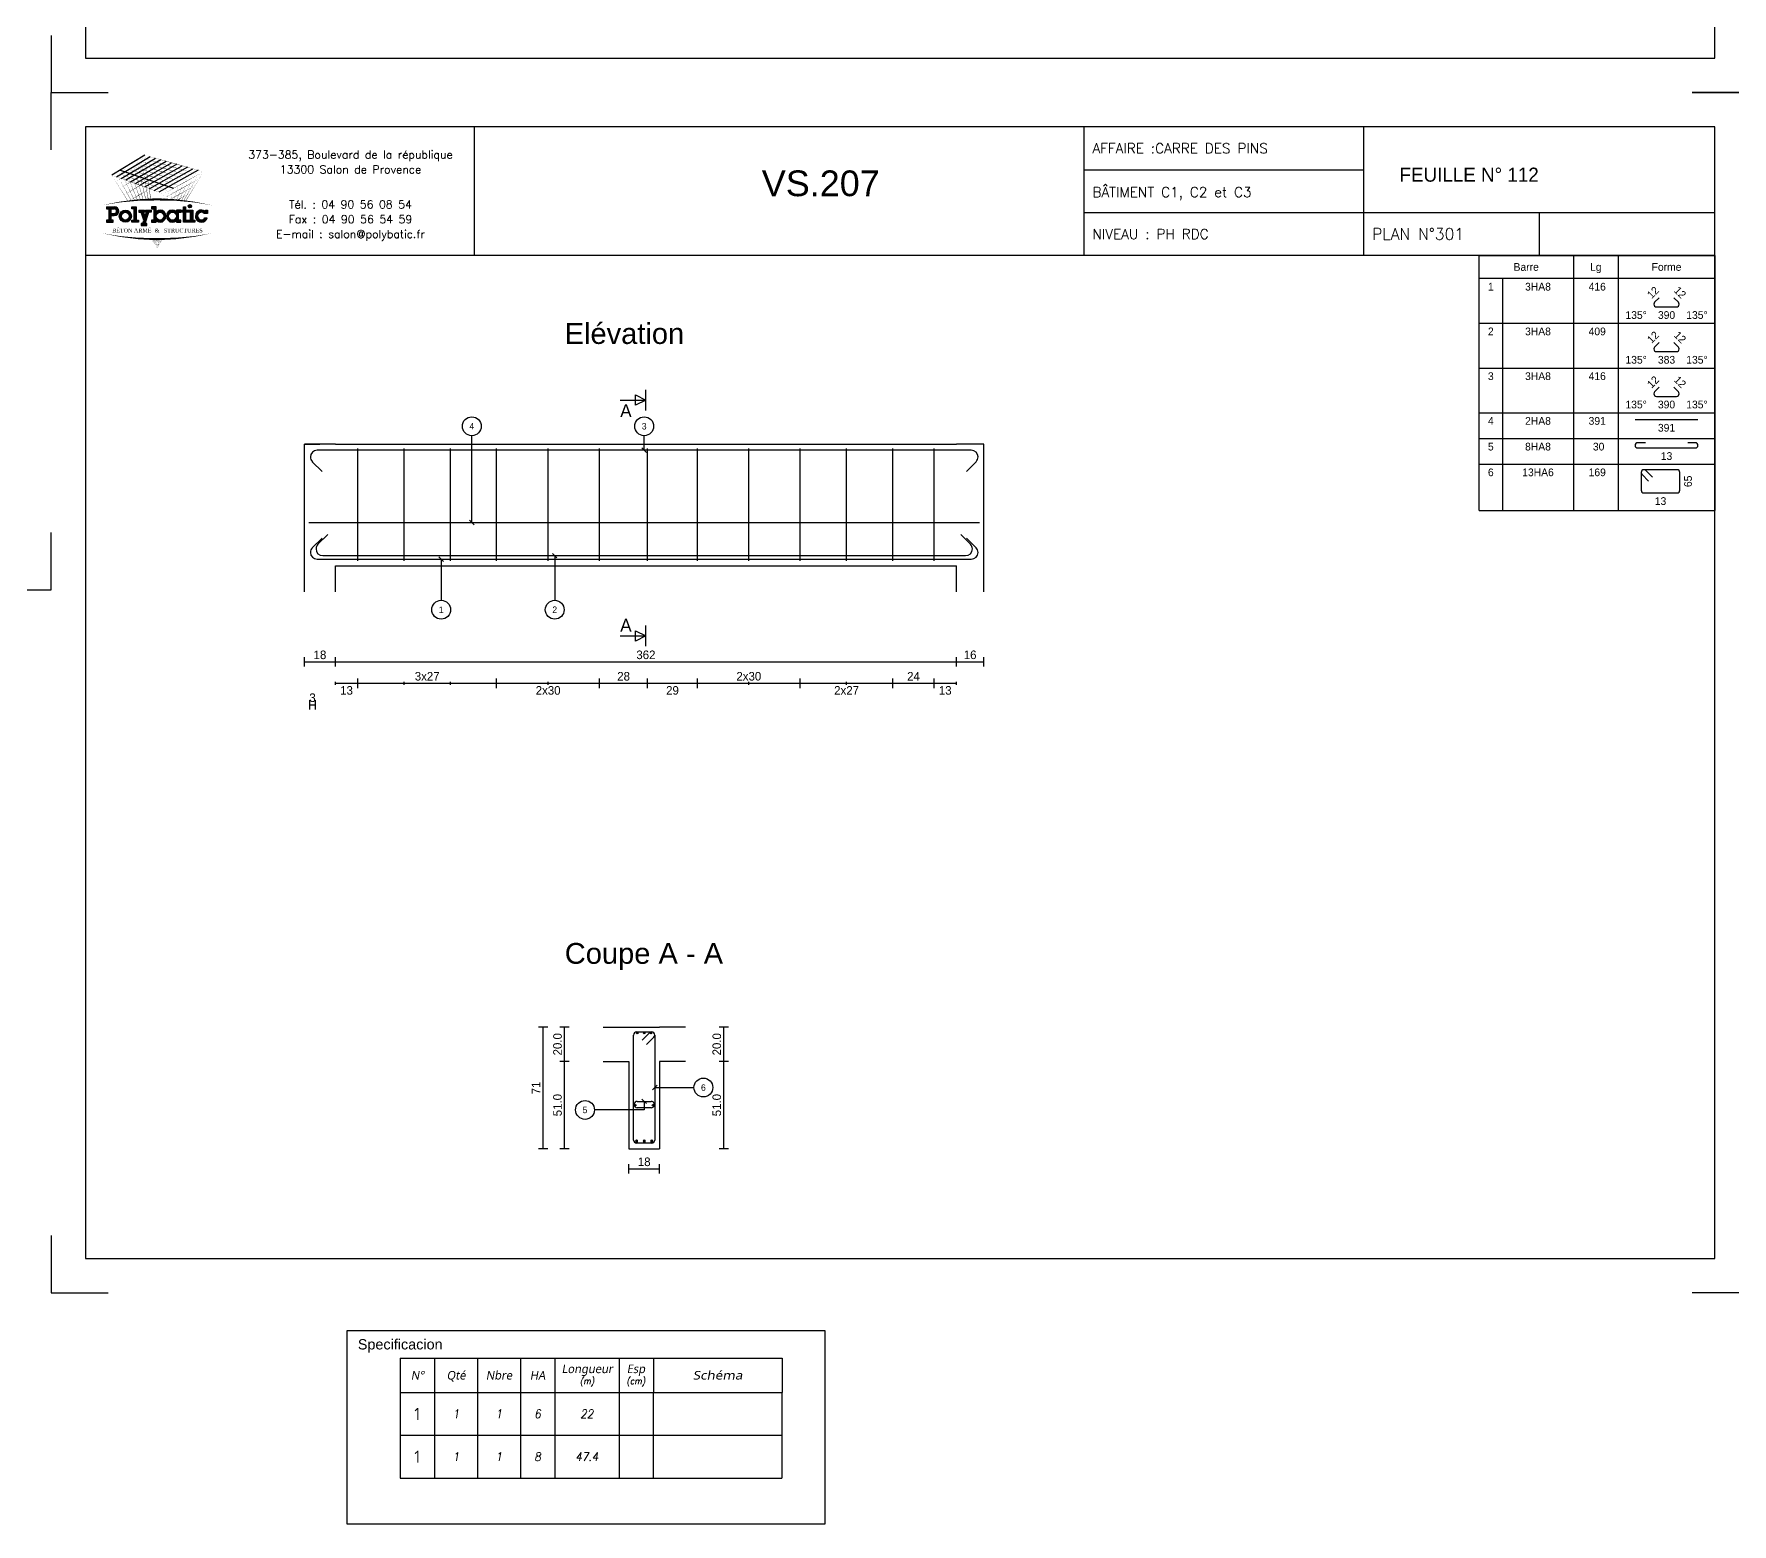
# Model space of a CAD drawing. Header units: metres. Extents: x -5618 to 118954, y -306 to 4637.
# Drawn here: x 113005 to 113995, y 59 to 928 of the extents above; entities that cross this region are included whole.
import ezdxf
from ezdxf.enums import TextEntityAlignment as Align

# ---------------------------------------------------------------- set-up
doc = ezdxf.new("R2010")
doc.units = ezdxf.units.M
for name, color, linetype in [('1', 7, 'Continuous'), ('104', 7, 'Continuous'), ('173', 7, 'Continuous'), ('5', 7, 'Continuous'), ('6', 7, 'Continuous'), ('7', 7, 'Continuous'), ('GO-FER-HA', 140, 'Continuous'), ('GO-TEXTE', 9, 'Continuous'), ('GO-TEXTE-FER', 3, 'Continuous')]:
    doc.layers.add(name, color=color, linetype=linetype)
doc.styles.add('ARIAL', font='ARIAL.TTF')
doc.styles.add('POLYBATIC', font='TIMES.TTF')
doc.styles.add('schéma', font='simplex.shx')
doc.styles.add('Tableau', font='romans.shx', dxfattribs={"width": 0.9, "oblique": 10})
doc.styles.add('Tableau2', font='trebuc.TTF', dxfattribs={"width": 0.9, "oblique": 10})

# ---------------------------------------------------------------- blocks, each defined once
blk = doc.blocks.new('A$C492E529B')
for color, points in [(140, [(1.413, 0.725, 1), (1.563, 0.725, 1)]), (256, [(-0.938, 0.7), (-1.138, 0.7), (-1.138, 0.6), (-1.038, 0.6), (-1.038, 0.1), (-1.138, 0.1), (-1.138, 0), (-0.838, 0), (-0.838, 0.1), (-0.938, 0.1)]), (256, [(-0.367, 0.45), (-0.268, 0.45), (-0.268, 0.55), (-0.523, 0.55), (-0.523, 0.45), (-0.473, 0.45), (-0.543, 0.253), (-0.612, 0.45), (-0.562, 0.45), (-0.562, 0.55), (-0.818, 0.55), (-0.818, 0.45), (-0.718, 0.45), (-0.595, 0.101), (-0.648, -0.05), (-0.718, -0.05), (-0.718, -0.15), (-0.468, -0.15), (-0.468, -0.05), (-0.543, -0.05)]), (256, [(1.393, 0.55), (1.292, 0.55), (1.292, 0.7), (1.193, 0.7), (1.193, 0.55), (1.093, 0.55), (1.093, 0.45), (1.193, 0.45), (1.193, 0), (1.393, 0), (1.393, 0.1), (1.292, 0.1), (1.292, 0.45), (1.393, 0.45)]), (256, [(1.613, 0.55), (1.413, 0.55), (1.413, 0.45), (1.513, 0.45), (1.513, 0.1), (1.413, 0.1), (1.413, 0), (1.712, 0), (1.712, 0.1), (1.613, 0.1)]), (256, [(2.13, 0.4), (2.283, 0.4), (2.283, 0.55), (2.183, 0.55), (2.183, 0.487, 3.359496), (2.272, 0.2), (2.166, 0.2, -3.125802)])]:
    blk.add_hatch(color=color).paths.add_polyline_path(points)
h = blk.add_hatch(color=256)
h.paths.add_polyline_path([(-1.983, 0.1), (-2.083, 0.1), (-2.083, 0.3), (-1.933, 0.3, 1), (-1.933, 0.7), (-2.283, 0.7), (-2.283, 0.6), (-2.183, 0.6), (-2.183, 0.1), (-2.283, 0.1), (-2.283, 0), (-1.983, 0)])
h.paths.add_polyline_path([(-2.083, 0.4), (-2.083, 0.6), (-1.933, 0.6, -1), (-1.933, 0.4)], flags=16)
h = blk.add_hatch(color=256)
h.paths.add_polyline_path([(-1.158, 0.275, 1), (-1.708, 0.275, 1)])
h.paths.add_polyline_path([(-1.608, 0.275, -1), (-1.258, 0.275, -1)], flags=16)
h = blk.add_hatch(color=256)
h.paths.add_polyline_path([(-0.047, 0.487), (-0.047, 0.7), (-0.248, 0.7), (-0.248, 0.6), (-0.147, 0.6), (-0.147, 0.1), (-0.248, 0.1), (-0.248, 0), (-0.047, 0), (-0.047, 0.063, 2.12132)])
h.paths.add_polyline_path([(-0.047, 0.275, -1), (0.303, 0.275, -1)], flags=16)
h = blk.add_hatch(color=256)
h.paths.add_polyline_path([(1.073, 0.1), (0.973, 0.1), (0.973, 0.45), (1.073, 0.45), (1.073, 0.55), (0.873, 0.55), (0.873, 0.487, 2.12132), (0.873, 0.063), (0.873, 0), (1.073, 0)])
h.paths.add_polyline_path([(0.523, 0.275, -1), (0.873, 0.275, -1)], flags=16)
for p, q in [((-0.595, 0.101), (-0.718, 0.45)), ((-0.648, -0.05), (-0.595, 0.101)), ((-0.543, 0.253), (-0.612, 0.45)), ((-0.543, -0.05), (-0.367, 0.45)), ((-0.543, 0.253), (-0.473, 0.45)), ((0.873, 0.55), (0.873, 0.487)), ((1.073, 0.55), (0.873, 0.55)), ((0.873, 0.063), (0.873, 0)), ((0.973, 0.1), (0.973, 0.45)), ((0.973, 0.45), (1.073, 0.45)), ((1.073, 0.1), (0.973, 0.1)), ((1.073, 0.45), (1.073, 0.55)), ((1.073, 0), (1.073, 0.1)), ((2.166, 0.2), (2.272, 0.2)), ((0.873, 0), (1.073, 0))]:
    blk.add_line(p, q)
for points in [[(-2.283, 0.7), (-1.933, 0.7)], [(-2.283, 0.7), (-2.283, 0.6), (-2.183, 0.6), (-2.183, 0.1), (-2.283, 0.1), (-2.283, 0), (-1.983, 0), (-1.983, 0.1), (-2.083, 0.1), (-2.083, 0.3), (-1.933, 0.3)], [(-2.083, 0.4), (-2.083, 0.6), (-1.933, 0.6)], [(-2.083, 0.4), (-1.933, 0.4)], [(-1.138, 0.7), (-0.938, 0.7), (-0.938, 0.1), (-0.838, 0.1), (-0.838, 0), (-1.138, 0), (-1.138, 0.1), (-1.038, 0.1), (-1.038, 0.6), (-1.138, 0.6), (-1.138, 0.7)], [(-0.818, 0.55), (-0.562, 0.55)], [(-0.818, 0.55), (-0.818, 0.45), (-0.718, 0.45)], [(-0.612, 0.45), (-0.562, 0.45), (-0.562, 0.55)], [(-0.523, 0.55), (-0.268, 0.55), (-0.268, 0.45), (-0.367, 0.45)], [(-0.473, 0.45), (-0.523, 0.45), (-0.523, 0.55)], [(-0.248, 0.7), (-0.248, 0.6), (-0.147, 0.6), (-0.147, 0.1), (-0.248, 0.1), (-0.248, 0), (-0.047, 0), (-0.047, 0.063)], [(-0.047, 0.487), (-0.047, 0.7), (-0.248, 0.7)], [(1.093, 0.55), (1.193, 0.55), (1.193, 0.7), (1.292, 0.7), (1.292, 0.55), (1.393, 0.55), (1.393, 0.45), (1.292, 0.45), (1.292, 0.1), (1.393, 0.1), (1.393, 0), (1.193, 0), (1.193, 0.45), (1.093, 0.45)], [(1.093, 0.45), (1.093, 0.55)], [(1.413, 0.45), (1.413, 0.55), (1.613, 0.55), (1.613, 0.1), (1.712, 0.1), (1.712, 0), (1.413, 0), (1.413, 0.1), (1.513, 0.1), (1.513, 0.45), (1.413, 0.45)], [(2.183, 0.487), (2.183, 0.55), (2.283, 0.55), (2.283, 0.4), (2.13, 0.4)], [(-0.648, -0.05), (-0.718, -0.05), (-0.718, -0.15), (-0.468, -0.15), (-0.468, -0.05), (-0.543, -0.05)]]:
    blk.add_lwpolyline(points)
at = {"color": 140}
blk.add_circle((1.488, 0.725), 0.075, dxfattribs=at)
for centre, radius in [((-1.433, 0.275), 0.275), ((-1.433, 0.275), 0.175), ((0.128, 0.275), 0.175), ((0.698, 0.275), 0.175)]:
    blk.add_circle(centre, radius)
for centre, radius, start, end in [((-1.933, 0.5), 0.2, 270, 90), ((-1.933, 0.5), 0.1, 270, 90), ((0.128, 0.275), 0.275, 230.4788, 129.5212), ((0.698, 0.275), 0.275, 50.4788, 309.5212), ((2.008, 0.275), 0.275, 50.4788, 344.17338), ((2.008, 0.275), 0.175, 45.58469, 334.62307)]:
    blk.add_arc(centre, radius, start, end)
blk = doc.blocks.new('POLYBATIC')
at = {"color": 140}
for p, q in [((-0.43, 3.281), (-1.602, 2.578)), ((-1.435, 2.518), (-0.241, 3.228)), ((-1.268, 2.457), (-0.053, 3.175)), ((0.135, 3.121), (-1.101, 2.397)), ((-0.934, 2.337), (0.323, 3.068)), ((-0.767, 2.276), (0.511, 3.015)), ((-1.309, 2.754), (0.586, 2.109)), ((0.7, 2.962), (-0.6, 2.216)), ((-0.433, 2.156), (0.888, 2.908)), ((1.076, 2.855), (-0.266, 2.095)), ((-0.099, 2.035), (1.264, 2.802)), ((1.452, 2.749), (0.067, 1.974))]:
    blk.add_line(p, q, dxfattribs=at)
for points in [[(-1.016, 2.93, 0.0156, 0, 0), (-0.43, 3.281, 0, 0, 0)], [(0.122, 2.71, 0.0156, 0, 0), (-0.869, 3.018, 0, 0, 0)], [(-0.491, 1.706, 0.0136, 0, 0), (-0.869, 3.018, 0, 0, 0)], [(-0.838, 2.873, 0.0156, 0, 0), (-0.241, 3.228, 0, 0, 0)], [(0.283, 2.803, 0.0156, 0, 0), (-0.723, 3.105, 0, 0, 0)], [(-0.398, 1.71, 0.014, 0, 0), (-0.723, 3.105, 0, 0, 0)], [(-0.661, 2.816, 0.0156, 0, 0), (-0.053, 3.175, 0, 0, 0)], [(0.444, 2.896, 0.0156, 0, 0), (-0.576, 3.193, 0, 0, 0)], [(-0.309, 1.714, 0.0145, 0, 0), (-0.576, 3.193, 0, 0, 0)], [(-0.483, 2.759, 0.0156, 0, 0), (0.135, 3.121, 0, 0, 0)], [(0.605, 2.988, 0.0156, 0, 0), (-0.43, 3.281, 0, 0, 0)], [(-0.225, 1.716, 0.0149, 0, 0), (-0.43, 3.281, 0, 0, 0)], [(-0.305, 2.702, 0.0156, 0, 0), (0.323, 3.068, 0, 0, 0)], [(-0.128, 2.646, 0.0156, 0, 0), (0.511, 3.015, 0, 0, 0)], [(-1.602, 2.578, 0, 0.0156, 0), (-1.016, 2.93, 0, 0, 0)], [(-0.684, 2.246, 0.0156, 0, 0), (-1.602, 2.578, 0, 0, 0)], [(-1.031, 1.66, 0.0111, 0, 0), (-1.602, 2.578, 0, 0, 0)], [(-1.456, 2.344, 0, 0.0156, 0), (-0.923, 2.663, 0, 0, 0)], [(-0.522, 2.339, 0.0156, 0, 0), (-1.455, 2.666, 0, 0, 0)], [(-0.913, 1.673, 0.0116, 0, 0), (-1.455, 2.666, 0, 0, 0)], [(-1.435, 2.518, 0, 0.0156, 0), (-0.838, 2.873, 0, 0, 0)], [(-1.31, 2.109, 0, 0.0156, 0), (-0.831, 2.397, 0, 0, 0)], [(-0.361, 2.432, 0.0156, 0, 0), (-1.309, 2.754, 0, 0, 0)], [(-0.8, 1.684, 0.0121, 0, 0), (-1.309, 2.754, 0, 0, 0)], [(-1.268, 2.457, 0, 0.0156, 0), (-0.661, 2.816, 0, 0, 0)], [(-0.2, 2.524, 0.0156, 0, 0), (-1.162, 2.842, 0, 0, 0)], [(-0.692, 1.693, 0.0126, 0, 0), (-1.162, 2.842, 0, 0, 0)], [(-1.101, 2.397, 0, 0.0156, 0), (-0.483, 2.759, 0, 0, 0)], [(-0.039, 2.617, 0.0156, 0, 0), (-1.016, 2.93, 0, 0, 0)], [(-0.589, 1.7, 0.0131, 0, 0), (-1.016, 2.93, 0, 0, 0)], [(-0.934, 2.337, 0, 0.0156, 0), (-0.305, 2.702, 0, 0, 0)], [(-0.391, 2.983, 0, 0.0156, 0), (-0.923, 2.663, 0, 0, 0)], [(-0.352, 2.685, 0, 0.0156, 0), (-0.831, 2.397, 0, 0, 0)], [(-0.767, 2.276, 0, 0.0156, 0), (-0.128, 2.646, 0, 0, 0)], [(-0.6, 2.216, 0, 0.0156, 0), (0.05, 2.589, 0, 0, 0)], [(-0.433, 2.156, 0, 0.0156, 0), (0.227, 2.532, 0, 0, 0)], [(0.586, 2.109, 0, 0.0156, 0), (-0.361, 2.432, 0, 0, 0)], [(-0.266, 2.095, 0, 0.0156, 0), (0.405, 2.475, 0, 0, 0)], [(0.762, 2.207, 0, 0.0156, 0), (-0.2, 2.524, 0, 0, 0)], [(-0.099, 2.035, 0, 0.0156, 0), (0.582, 2.418, 0, 0, 0)], [(0.937, 2.305, 0, 0.0156, 0), (-0.039, 2.617, 0, 0, 0)], [(0.05, 2.589, 0.0156, 0, 0), (0.7, 2.962, 0, 0, 0)], [(1.113, 2.402, 0, 0.0156, 0), (0.122, 2.71, 0, 0, 0)], [(0.227, 2.532, 0.0156, 0, 0), (0.888, 2.908, 0, 0, 0)], [(1.289, 2.5, 0, 0.0156, 0), (0.283, 2.803, 0, 0, 0)], [(0.405, 2.475, 0.0156, 0, 0), (1.076, 2.855, 0, 0, 0)], [(1.465, 2.598, 0, 0.0156, 0), (0.444, 2.896, 0, 0, 0)], [(0.582, 2.418, 0.0156, 0, 0), (1.264, 2.802, 0, 0, 0)], [(1.641, 2.695, 0, 0.0156, 0), (0.605, 2.988, 0, 0, 0)], [(0.76, 2.362, 0.0156, 0, 0), (1.452, 2.749, 0, 0, 0)], [(0.781, 1.685, 0.00933, 0, 0), (1.113, 2.402, 0, 0, 0)], [(0.852, 2.095, 0.0156, 0, 0), (1.491, 2.45, 0, 0, 0)], [(0.865, 1.678, 0.0103, 0, 0), (1.289, 2.5, 0, 0, 0)], [(0.937, 2.305, 0.0156, 0, 0), (1.641, 2.695, 0, 0, 0)], [(0.942, 1.67, 0.0112, 0, 0), (1.465, 2.598, 0, 0, 0)], [(1.012, 1.663, 0.012, 0, 0), (1.641, 2.695, 0, 0, 0)], [(-1.165, 1.875, 0, 0.0156, 0), (-0.739, 2.131, 0, 0, 0)], [(-1.019, 1.641, 0, 0.0156, 0), (-0.646, 1.864, 0, 0, 0)], [(-0.312, 2.386, 0, 0.0156, 0), (-0.739, 2.131, 0, 0, 0)], [(0.234, 1.914, 0, 0.0156, 0), (-0.684, 2.246, 0, 0, 0)], [(-0.273, 2.088, 0, 0.0156, 0), (-0.646, 1.864, 0, 0, 0)], [(0.41, 2.012, 0, 0.0156, 0), (-0.522, 2.339, 0, 0, 0)], [(0.067, 1.974, 0, 0.0156, 0), (0.76, 2.362, 0, 0, 0)], [(0.213, 1.74, 0, 0.0156, 0), (0.852, 2.095, 0, 0, 0)], [(0.21, 1.716, 0.00323, 0, 0), (0.234, 1.914, 0, 0, 0)], [(0.234, 1.914, 0, 0.0156, 0), (0.937, 2.305, 0, 0, 0)], [(0.349, 1.712, 0.00465, 0, 0), (0.41, 2.012, 0, 0, 0)], [(0.447, 1.708, 0.00693, 0.0156, 0), (0.767, 1.886, 0, 0, 0)], [(0.474, 1.706, 0.00597, 0, 0), (0.586, 2.109, 0, 0, 0)], [(0.587, 1.7, 0.00718, 0, 0), (0.762, 2.207, 0, 0, 0)], [(0.68, 1.675, 0.0156, 0, 0), (1.193, 1.96, 0, 0, 0)], [(0.689, 1.693, 0.0083, 0, 0), (0.937, 2.305, 0, 0, 0)], [(0.765, 1.884, 0.0156, 0, 0), (1.342, 2.205, 0, 0, 0)], [(-1.953, 1.508, 0, 0.0781, -0.053843), (0, 1.719, 0, 0, 0)], [(-0.234, 1.79, 0, 0.00638, 0), (-0.365, 1.711, 0, 0.00638, 0)], [(1.953, 1.508, 0, 0.0781, 0.053843), (0, 1.719, 0, 0, 0)], [(0.96, 1.668, 0.00293, 0, 0), (1.044, 1.715, 0, 0, 0)], [(-1.953, 0.523, 0, 0.0781, 0.053843), (0, 0.312, 0, 0, 0)], [(0, 0, 0, 0.00381, 0), (-0.195, 0.315, 0, 0.00381, 0)], [(0, 0, 0, 0.00368, 0), (-0.171, 0.314, 0, 0.00368, 0)], [(0, 0, 0, 0.00356, 0), (-0.149, 0.314, 0, 0.00356, 0)], [(0, 0, 0, 0.00345, 0), (-0.128, 0.313, 0, 0.00345, 0)], [(0, 0, 0, 0.00334, 0), (-0.109, 0.313, 0, 0.00334, 0)], [(0, 0, 0, 0.00324, 0), (-0.09, 0.313, 0, 0.00324, 0)], [(0, 0, 0, 0.00315, 0), (-0.073, 0.313, 0, 0.00315, 0)], [(0, 0, 0, 0.00306, 0), (-0.056, 0.313, 0, 0.00306, 0)], [(0, 0, 0, 0.00306, 0), (-0.056, 0.313, 0, 0.00306, 0)], [(0, 0, 0, 0.00298, 0), (-0.041, 0.313, 0, 0.00298, 0)], [(1.953, 0.523, 0, 0.0781, -0.053843), (0, 0.312, 0, 0, 0)], [(0, 0, 0, 0.0051, 0), (0.038, 0.313, 0, 0.0051, 0)], [(0, 0, 0, 0.00425, 0), (0.127, 0.313, 0, 0.00425, 0)], [(0, 0, 0, 0.00408, 0), (0.145, 0.314, 0, 0.00408, 0)], [(0, 0, 0, 0.00392, 0), (0.162, 0.314, 0, 0.00392, 0)], [(0, 0, 0, 0.00378, 0), (0.177, 0.314, 0, 0.00378, 0)], [(0, 0, 0, 0.00365, 0), (0.191, 0.315, 0, 0.00365, 0)], [(0, 0, 0, 0.00486, 0), (0.064, 0.313, 0, 0.00486, 0)], [(0, 0, 0, 0.00464, 0), (0.087, 0.313, 0, 0.00464, 0)], [(0, 0, 0, 0.00443, 0), (0.108, 0.313, 0, 0.00443, 0)]]:
    blk.add_lwpolyline(points, format="xyseb", dxfattribs=at)
at = {"color": 5, "xscale": 0.78125, "yscale": 0.78125, "zscale": 0.78125}
blk.add_blockref('A$C492E529B', (0, 0.91), dxfattribs=at)
at = {"lineweight": 60, "style": 'POLYBATIC'}
for s, p in [('BÉTON ARMÉ', (-1.587, 0.547)), ('STRUCTURES', (0.24, 0.547))]:
    blk.add_text(s, height=0.1406, dxfattribs=at).set_placement(p)
at = {"color": 140, "style": 'POLYBATIC'}
blk.add_text('&', height=0.141, dxfattribs=at).set_placement((0, 0.547), align=Align.CENTER)
blk = doc.blocks.new('Désignation')
at = {"layer": 'GO-TEXTE-FER'}
for p, q in [((0, 0.8), (8.9, 0.8)), ((0, 0.8), (0, 0)), ((0.8, 0.8), (0.8, 0)), ((1.8, 0.8), (1.8, 0)), ((2.8, 0.8), (2.8, 0)), ((3.6, 0.8), (3.6, 0)), ((5.1, 0.8), (5.1, 0)), ((5.9, 0.8), (5.9, 0)), ((8.9, 0.8), (8.9, 0)), ((0, 0), (8.9, 0))]:
    blk.add_line(p, q, dxfattribs=at)
at = {"layer": 'GO-TEXTE-FER', "style": 'Tableau2', "oblique": 10}
for s, p in [('N°', (0.4, 0.4)), ('Qté', (1.3, 0.4)), ('Nbre', (2.3, 0.4)), ('HA', (3.2, 0.4)), ('Longueur', (4.356, 0.55)), ('Esp', (5.494, 0.55))]:
    blk.add_text(s, height=0.2, dxfattribs=at).set_placement(p, align=Align.MIDDLE_CENTER)
at = {"layer": 'GO-TEXTE-FER', "style": 'Tableau2', "oblique": 10, "width": 1.2}
blk.add_text('Schéma', height=0.2, dxfattribs=at).set_placement((7.4, 0.4), align=Align.MIDDLE_CENTER)
at = {"layer": 'GO-TEXTE-FER', "color": 7, "style": 'Tableau', "oblique": 10, "width": 0.9}
for s, p in [('(m)', (4.356, 0.265)), ('(cm)', (5.494, 0.265))]:
    blk.add_text(s, height=0.15, dxfattribs=at).set_placement(p, align=Align.MIDDLE_CENTER)
blk = doc.blocks.new('Spécial')
at = {"layer": 'GO-TEXTE-FER'}
for p, q in [((0, 0), (0, -1)), ((0, 0), (8.9, 0)), ((0.8, 0), (0.8, -1)), ((1.8, 0), (1.8, -1)), ((2.8, 0), (2.8, -1)), ((3.6, 0), (3.6, -1)), ((5.1, 0), (5.1, -1)), ((5.9, 0), (5.9, -1)), ((8.9, 0), (8.9, -1)), ((0, -1), (8.9, -1))]:
    blk.add_line(p, q, dxfattribs=at)
at = {"layer": 'GO-TEXTE-FER', "style": 'Tableau2', "width": 0.9}
blk.add_attdef('NUMERO', text='', height=0.28, dxfattribs=at).set_placement((0.4, -0.5), align=Align.MIDDLE_CENTER)
at = {"layer": 'GO-TEXTE-FER', "style": 'Tableau', "oblique": 10, "width": 0.9}
for tag, p in [('QUANTITE', (1.3, -0.5)), ('NOMBRE', (2.3, -0.5)), ('NUANCE', (3.2, -0.5)), ('LONGUEUR', (4.35, -0.5)), ('ESPACEMENTS', (5.5, -0.5))]:
    blk.add_attdef(tag, text='', height=0.2, dxfattribs=at).set_placement(p, align=Align.MIDDLE_CENTER)

msp = doc.modelspace()

# ---------------------------------------------------------------- linework, layer by layer
for p, q in [((113617.02, 873.78), (113617.02, 798.84)), ((113779.99, 873.81), (113779.99, 798.84)), ((113617.02, 848.78), (113779.99, 848.78)), ((113617.02, 823.79), (113779.99, 823.79)), ((113779.99, 823.81), (113984.85, 823.81)), ((113882.33, 823.81), (113882.33, 798.84))]:
    msp.add_line(p, q)
for points in [[(113034.94, 1573.71), (113034.94, 913.78), (113984.85, 913.78), (113984.85, 1573.71)], [(113034.94, 873.78), (113034.94, 213.85), (113984.85, 213.85), (113984.85, 873.78)], [(113187.48, 171.74), (113466.01, 171.74), (113466.01, 58.96), (113187.48, 58.96)]]:
    msp.add_lwpolyline(points, close=True)
for points in [[(113014.94, 927.11), (113014.94, 893.78), (113048.27, 893.78)], [(114004.84, 927.11), (114004.84, 893.78), (113971.51, 893.78)], [(113014.94, 860.45), (113014.94, 893.78), (113048.27, 893.78)], [(113971.51, 893.78), (114004.84, 893.78), (114004.84, 860.45)], [(113261.59, 873.78), (113261.59, 798.84)], [(113984.85, 798.84), (113034.94, 798.84)], [(112981.61, 603.81), (113014.94, 603.81), (113014.94, 637.14)], [(113014.94, 227.18), (113014.94, 193.85), (113048.27, 193.85)], [(114004.84, 227.18), (114004.84, 193.85), (113971.51, 193.85)]]:
    msp.add_lwpolyline(points)
at = {"layer": '1', "color": 1}
for points in [[(113165.18, 643.09), (113556.18, 643.09)], [(113172.88, 634), (113167.22, 628.35)], [(113176.18, 636.05), (113170.52, 630.4)], [(113550.84, 630.4), (113545.18, 636.05)], [(113554.14, 628.35), (113548.48, 634)], [(113166.08, 625.59), (113166.08, 625.59)], [(113169.38, 627.64), (113169.38, 627.64)], [(113173.28, 623.74), (113548.08, 623.74)], [(113551.98, 627.64), (113551.98, 627.64)], [(113555.28, 625.59), (113555.28, 625.59)], [(113169.98, 621.69), (113551.38, 621.69)], [(113354.78, 303.57), (113354.78, 303.57)], [(113356.68, 305.47), (113364.68, 305.47)], [(113361.68, 301.67), (113356.68, 301.67)], [(113364.68, 301.67), (113359.68, 301.67)], [(113366.58, 303.57), (113366.58, 303.57)]]:
    msp.add_lwpolyline(points, dxfattribs=at)
for centre in [(113355.58, 303.17), (113365.78, 303.17), (113356.28, 282.57), (113356.28, 281.77), (113360.68, 282.57), (113360.68, 281.77), (113365.08, 282.57), (113365.08, 281.77)]:
    msp.add_circle(centre, 0.4, dxfattribs=at)
for centre, radius, start, end in [((113169.98, 625.59), 3.9, 135, 180), ((113169.98, 625.59), 3.9, 180, 270), ((113173.28, 627.64), 3.9, 135, 180), ((113173.28, 627.64), 3.9, 180, 270), ((113548.08, 627.64), 3.9, 270, 0), ((113548.08, 627.64), 3.9, 0, 45), ((113551.38, 625.59), 3.9, 270, 0), ((113551.38, 625.59), 3.9, 0, 45), ((113356.68, 303.57), 1.9, 90, 180), ((113356.68, 303.57), 1.9, 180, 270), ((113364.68, 303.57), 1.9, 0, 90), ((113364.68, 303.57), 1.9, 270, 0)]:
    msp.add_arc(centre, radius, start, end, dxfattribs=at)
at = {"layer": '104', "color": 104}
for points in [[(113346.68, 714.44), (113361.68, 714.44)], [(113361.68, 708.44), (113361.68, 720.44)], [(113346.68, 576.94), (113361.68, 576.94)], [(113361.68, 570.94), (113361.68, 582.94)]]:
    msp.add_lwpolyline(points, dxfattribs=at)
for points in [[(113361.68, 714.44), (113355.68, 711.44), (113355.68, 717.44), (113361.68, 714.44)], [(113361.68, 576.94), (113355.68, 573.94), (113355.68, 579.94), (113361.68, 576.94)]]:
    msp.add_lwpolyline(points, close=True, dxfattribs=at)
at = {"layer": '173', "color": 173}
for points in [[(113847.35, 650.06), (113847.35, 798.84), (113984.85, 798.84), (113984.85, 650.06)], [(113902.35, 798.84), (113902.35, 650.06)], [(113928.47, 798.84), (113928.47, 650.06)], [(113984.85, 785.34), (113847.35, 785.34)], [(113861.1, 785.34), (113861.1, 650.06)], [(113952.35, 774.08), (113949.74, 771.47)], [(113963.58, 771.47), (113960.97, 774.08)], [(113949.28, 770.37), (113949.28, 770.37)], [(113950.85, 768.8), (113962.47, 768.8)], [(113964.03, 770.37), (113964.03, 770.37)], [(113847.35, 759.25), (113984.85, 759.25)], [(113949.28, 744.27), (113949.28, 744.27)], [(113952.35, 747.99), (113949.74, 745.38)], [(113950.85, 742.71), (113962.47, 742.71)], [(113963.58, 745.38), (113960.97, 747.99)], [(113964.03, 744.27), (113964.03, 744.27)], [(113847.35, 733.16), (113984.85, 733.16)], [(113949.28, 718.18), (113949.28, 718.18)], [(113952.35, 721.9), (113949.74, 719.29)], [(113950.85, 716.62), (113962.47, 716.62)], [(113963.58, 719.29), (113960.97, 721.9)], [(113964.03, 718.18), (113964.03, 718.18)], [(113847.35, 707.06), (113984.85, 707.06)], [(113938.34, 703.06), (113974.98, 703.06)], [(113551.38, 685.19), (113169.98, 685.19)], [(113193.68, 620.69), (113193.68, 686.19)], [(113220.68, 620.69), (113220.68, 686.19)], [(113247.68, 620.69), (113247.68, 686.19)], [(113274.68, 620.69), (113274.68, 686.19)], [(113304.68, 620.69), (113304.68, 686.19)], [(113334.68, 620.69), (113334.68, 686.19)], [(113362.68, 620.69), (113362.68, 686.19)], [(113391.68, 620.69), (113391.68, 686.19)], [(113421.68, 620.69), (113421.68, 686.19)], [(113451.68, 620.69), (113451.68, 686.19)], [(113478.68, 620.69), (113478.68, 686.19)], [(113505.68, 620.69), (113505.68, 686.19)], [(113529.68, 620.69), (113529.68, 686.19)], [(113847.35, 692.06), (113984.85, 692.06)], [(113938.34, 688.06), (113938.34, 688.06)], [(113944.34, 689.56), (113939.84, 689.56)], [(113939.84, 686.56), (113973.48, 686.56)], [(113973.48, 689.56), (113968.98, 689.56)], [(113974.98, 688.06), (113974.98, 688.06)], [(113166.08, 681.29), (113166.08, 681.29)], [(113167.22, 678.53), (113172.88, 672.88)], [(113548.48, 672.88), (113554.14, 678.53)], [(113555.28, 681.29), (113555.28, 681.29)], [(113847.35, 677.06), (113984.85, 677.06)], [(113943.5, 673.81), (113943.5, 673.81)], [(113962.81, 673.81), (113943.5, 673.81)], [(113948.47, 669.52), (113944.65, 673.34)], [(113941.88, 672.19), (113941.88, 661.93)], [(113941.88, 672.19), (113941.88, 672.19)], [(113942.36, 671.05), (113946.18, 667.23)], [(113964.43, 661.93), (113964.43, 672.19)], [(113943.5, 660.31), (113962.81, 660.31)], [(113847.35, 650.06), (113984.85, 650.06)], [(113354.48, 282.87), (113354.48, 344.17)], [(113356.28, 345.97), (113365.08, 345.97)], [(113359.56, 341.2), (113363.81, 345.44)], [(113366.35, 342.89), (113362.11, 338.65)], [(113365.08, 345.97), (113365.08, 345.97)], [(113366.88, 344.17), (113366.88, 282.87)], [(113366.88, 344.17), (113366.88, 344.17)], [(113365.08, 281.07), (113356.28, 281.07)]]:
    msp.add_lwpolyline(points, dxfattribs=at)
for centre in [(113356.68, 345.27), (113360.68, 345.27), (113364.68, 345.27)]:
    msp.add_circle(centre, 0.4, dxfattribs=at)
for centre, radius, start, end in [((113950.85, 770.37), 1.57, 135, 180), ((113950.85, 770.37), 1.57, 180, 270), ((113962.47, 770.37), 1.57, 270, 0), ((113962.47, 770.37), 1.57, 0, 45), ((113950.85, 744.27), 1.57, 135, 180), ((113950.85, 744.27), 1.57, 180, 270), ((113962.47, 744.27), 1.57, 270, 0), ((113962.47, 744.27), 1.57, 0, 45), ((113950.85, 718.18), 1.57, 135, 180), ((113950.85, 718.18), 1.57, 180, 270), ((113962.47, 718.18), 1.57, 270, 0), ((113962.47, 718.18), 1.57, 0, 45), ((113169.98, 681.29), 3.9, 90, 180), ((113551.38, 681.29), 3.9, 0, 90), ((113939.84, 688.06), 1.5, 90, 180), ((113939.84, 688.06), 1.5, 180, 270), ((113973.48, 688.06), 1.5, 0, 90), ((113973.48, 688.06), 1.5, 270, 0), ((113169.98, 681.29), 3.9, 180, 225), ((113551.38, 681.29), 3.9, 315, 0), ((113943.5, 672.19), 1.62, 90, 180), ((113943.5, 672.19), 1.62, 45, 90), ((113962.81, 672.19), 1.62, 0, 90), ((113943.5, 672.19), 1.62, 180, 225), ((113943.5, 661.93), 1.62, 180, 270), ((113962.81, 661.93), 1.62, 270, 0), ((113356.28, 344.17), 1.8, 90, 180), ((113365.08, 344.17), 1.8, 90, 135), ((113365.08, 344.17), 1.8, 0, 90), ((113365.08, 344.17), 1.8, 315, 0), ((113356.28, 282.87), 1.8, 180, 270), ((113365.08, 282.87), 1.8, 270, 0)]:
    msp.add_arc(centre, radius, start, end, dxfattribs=at)
at = {"layer": '5', "color": 5}
for points in [[(113162.68, 559.02), (113162.68, 564.52)], [(113180.68, 559.02), (113180.68, 564.52)], [(113542.68, 559.02), (113542.68, 564.52)], [(113558.68, 559.02), (113558.68, 564.52)], [(113162.68, 561.77), (113180.68, 561.77)], [(113180.68, 561.77), (113542.68, 561.77)], [(113542.68, 561.77), (113558.68, 561.77)], [(113180.68, 548.36), (113180.68, 550.19)], [(113180.68, 549.27), (113193.68, 549.27)], [(113193.68, 546.52), (113193.68, 552.02)], [(113193.68, 548.36), (113193.68, 550.19)], [(113193.68, 549.27), (113220.68, 549.27)], [(113193.68, 549.27), (113274.68, 549.27)], [(113220.68, 548.36), (113220.68, 550.19)], [(113220.68, 549.27), (113247.68, 549.27)], [(113247.68, 548.36), (113247.68, 550.19)], [(113247.68, 549.27), (113274.68, 549.27)], [(113274.68, 546.52), (113274.68, 552.02)], [(113274.68, 548.36), (113274.68, 550.19)], [(113274.68, 549.27), (113304.68, 549.27)], [(113274.68, 549.27), (113334.68, 549.27)], [(113304.68, 548.36), (113304.68, 550.19)], [(113304.68, 549.27), (113334.68, 549.27)], [(113334.68, 546.52), (113334.68, 552.02)], [(113334.68, 548.36), (113334.68, 550.19)], [(113334.68, 549.27), (113362.68, 549.27)], [(113362.68, 546.52), (113362.68, 552.02)], [(113362.68, 548.36), (113362.68, 550.19)], [(113362.68, 549.27), (113391.68, 549.27)], [(113391.68, 546.52), (113391.68, 552.02)], [(113391.68, 548.36), (113391.68, 550.19)], [(113391.68, 549.27), (113421.68, 549.27)], [(113391.68, 549.27), (113451.68, 549.27)], [(113421.68, 548.36), (113421.68, 550.19)], [(113421.68, 549.27), (113451.68, 549.27)], [(113451.68, 546.52), (113451.68, 552.02)], [(113451.68, 548.36), (113451.68, 550.19)], [(113451.68, 549.27), (113478.68, 549.27)], [(113451.68, 549.27), (113505.68, 549.27)], [(113478.68, 548.36), (113478.68, 550.19)], [(113478.68, 549.27), (113505.68, 549.27)], [(113505.68, 546.52), (113505.68, 552.02)], [(113505.68, 548.36), (113505.68, 550.19)], [(113505.68, 549.27), (113529.68, 549.27)], [(113529.68, 546.52), (113529.68, 552.02)], [(113529.68, 548.36), (113529.68, 550.19)], [(113529.68, 549.27), (113542.68, 549.27)], [(113542.68, 548.36), (113542.68, 550.19)], [(113165.68, 534.02), (113165.68, 539.52)], [(113165.68, 536.77), (113168.98, 536.77)], [(113168.98, 534.02), (113168.98, 539.52)], [(113304.51, 348.77), (113299.01, 348.77)], [(113301.76, 277.77), (113301.76, 348.77)], [(113317.01, 348.77), (113311.51, 348.77)], [(113314.26, 328.76), (113314.26, 348.77)], [(113409.85, 348.77), (113404.35, 348.77)], [(113407.1, 328.76), (113407.1, 348.77)], [(113317.01, 328.76), (113311.51, 328.76)], [(113314.26, 277.77), (113314.26, 328.76)], [(113409.85, 328.76), (113404.35, 328.76)], [(113407.1, 277.77), (113407.1, 328.76)], [(113304.51, 277.77), (113299.01, 277.77)], [(113317.01, 277.77), (113311.51, 277.77)], [(113409.85, 277.77), (113404.35, 277.77)], [(113351.68, 263.35), (113351.68, 268.85)], [(113369.68, 263.35), (113369.68, 268.85)], [(113351.68, 266.1), (113369.68, 266.1)]]:
    msp.add_lwpolyline(points, dxfattribs=at)
at = {"layer": '6', "color": 6}
for points in [[(113260.18, 643.09), (113260.18, 693.69)], [(113360.68, 685.19), (113360.68, 693.69)], [(113359.35, 686.52), (113362.01, 683.86)], [(113258.85, 644.41), (113261.51, 641.76)], [(113309.84, 622.41), (113307.19, 625.07)], [(113308.52, 623.74), (113308.52, 597.69)], [(113243.67, 620.36), (113241.02, 623.02)], [(113242.35, 621.69), (113242.35, 597.69)], [(113368.21, 314.84), (113365.55, 312.19)], [(113366.88, 313.52), (113389.68, 313.52)], [(113360.68, 300.47), (113331.68, 300.47)], [(113362.01, 304.14), (113359.35, 306.79)], [(113360.68, 305.47), (113360.68, 300.47)]]:
    msp.add_lwpolyline(points, dxfattribs=at)
for centre in [(113260.18, 699.19), (113360.68, 699.19), (113242.35, 592.19), (113308.52, 592.19), (113395.18, 313.52), (113326.18, 300.47)]:
    msp.add_circle(centre, 5.5, dxfattribs=at)
at = {"layer": '7', "color": 7}
for points in [[(113180.68, 688.69), (113162.68, 688.69)], [(113162.68, 602.69), (113162.68, 688.69)], [(113162.68, 688.69), (113171.68, 688.69)], [(113180.68, 688.69), (113542.68, 688.69)], [(113558.68, 688.69), (113542.68, 688.69)], [(113558.68, 688.69), (113550.68, 688.69)], [(113558.68, 602.69), (113558.68, 688.69)], [(113162.68, 602.69), (113162.68, 617.69)], [(113180.68, 617.69), (113542.68, 617.69)], [(113180.68, 602.69), (113180.68, 617.69)], [(113542.68, 602.69), (113542.68, 617.69)], [(113558.68, 602.69), (113558.68, 617.69)], [(113336.68, 348.77), (113351.68, 348.77)], [(113351.68, 348.77), (113369.68, 348.77)], [(113384.68, 348.77), (113369.68, 348.77)], [(113336.68, 328.76), (113351.68, 328.76)], [(113351.68, 328.76), (113351.68, 277.77)], [(113384.68, 328.76), (113369.68, 328.76)], [(113369.68, 328.76), (113369.68, 277.77)], [(113351.68, 277.77), (113369.68, 277.77)]]:
    msp.add_lwpolyline(points, dxfattribs=at)

# ---------------------------------------------------------------- block references
at = {"xscale": 16.49835000000894, "yscale": 16.49834999989253, "zscale": 16.49835000000003}
msp.add_blockref('POLYBATIC', (113076.71, 803.16), dxfattribs=at)
at = {"layer": 'GO-FER-HA', "xscale": 25, "yscale": 25, "zscale": 25}
msp.add_blockref('Désignation', (113218.52, 135.73), dxfattribs=at)
at = {"layer": 'GO-FER-HA', "xscale": 24.99585865624249, "yscale": 24.99585865560221, "zscale": 24.9958586556}
for p, values in [((113218.52, 135.73), {'NUMERO': '1', 'QUANTITE': '1', 'NOMBRE': '1', 'NUANCE': '6', 'LONGUEUR': '22'}), ((113218.52, 110.73), {'NUMERO': '1', 'QUANTITE': '1', 'NOMBRE': '1', 'NUANCE': '8', 'LONGUEUR': '47.4'})]:
    msp.add_blockref('Spécial', p, dxfattribs=at).add_auto_attribs(values)

# ---------------------------------------------------------------- texts
for s, height, style, p in [('AFFAIRE :CARRE DES PINS', 5.8328, 'schéma', (113622.02, 858.37)), ('VS.207', 15, 'ARIAL', (113429.24, 833.37)), ('BÂTIMENT C1, C2 et C3', 5.8328, 'schéma', (113622.02, 832.81)), ('NIVEAU : PH RDC', 5.8328, 'schéma', (113622.02, 808.37)), ('PLAN N°301', 6.666, 'schéma', (113784.99, 807.96))]:
    msp.add_text(s, height=height, dxfattribs=dict(style=style)).set_placement(p)
at = {"style": 'schéma'}
for s, p in [('373-385, Boulevard de la république', (113189.47, 855.25)), ('13300 Salon de Provence', (113189.47, 846.62)), ('Tél. : 04 90 56 08 54', (113189.47, 826.23)), ('Fax : 04 90 56 54 59', (113189.47, 817.6)), ('E-mail : salon@polybatic.fr', (113189.47, 808.97))]:
    msp.add_text(s, height=4.6662, dxfattribs=at).set_placement(p, align=Align.CENTER)
at = {"linetype": 'ByBlock', "lineweight": -3, "ltscale": 4.5}
msp.add_text('FEUILLE N° 112', height=8.2, dxfattribs=at).set_placement((113800.99, 841.81))
at = {"style": 'ARIAL'}
for s, height, p in [('Elévation', 12.129, (113349.15, 753.26)), ('Coupe A - A', 12.1293, (113360.53, 391.77))]:
    msp.add_text(s, height=height, dxfattribs=at).set_placement(p, align=Align.MIDDLE_CENTER)
at = {"layer": '104', "color": 104}
msp.add_text('A', height=7.5, dxfattribs=at).set_placement((113346.68, 711.99), align=Align.TOP_LEFT)
msp.add_text('A', height=7.5, dxfattribs=at).set_placement((113346.68, 579.39))
at = {"layer": '173', "color": 173}
for s, p in [('Barre', (113874.85, 792.09)), ('Lg', (113915.41, 792.09)), ('Forme', (113956.66, 792.09))]:
    msp.add_text(s, height=4.5, dxfattribs=at).set_placement(p, align=Align.MIDDLE_CENTER)
for s, p in [('1', (113854.22, 782.84)), ('3HA8', (113881.72, 782.84)), (' 416', (113915.41, 782.84)), ('390', (113956.66, 766.3)), ('2', (113854.22, 756.75)), ('3HA8', (113881.72, 756.75)), (' 409', (113915.41, 756.75)), ('383', (113956.66, 740.21)), ('3', (113854.22, 730.66)), ('3HA8', (113881.72, 730.66)), (' 416', (113915.41, 730.66)), ('390', (113956.66, 714.12)), ('4', (113854.22, 704.56)), ('2HA8', (113881.72, 704.56)), (' 391', (113915.41, 704.56)), ('391', (113956.66, 700.56)), ('5', (113854.22, 689.56)), ('8HA8', (113881.72, 689.56)), ('  30', (113915.41, 689.56)), ('13', (113956.66, 684.06)), ('6', (113854.22, 674.56)), ('13HA6', (113881.72, 674.56)), (' 169', (113915.41, 674.56)), ('13', (113953.16, 657.81))]:
    msp.add_text(s, height=4.5, dxfattribs=at).set_placement(p, align=Align.TOP_CENTER)
for p in [(113947.97, 773.24), (113947.97, 747.15), (113947.97, 721.06)]:
    msp.add_text('12', height=4.5, rotation=45, dxfattribs=at).set_placement(p)
for p in [(113965.34, 773.24), (113965.34, 747.15), (113965.34, 721.06)]:
    msp.add_text('12', height=4.5, rotation=315, dxfattribs=at).set_placement(p, align=Align.RIGHT)
for p in [(113945.16, 766.3), (113945.16, 740.21), (113945.16, 714.12)]:
    msp.add_text('135°', height=4.5, dxfattribs=at).set_placement(p, align=Align.TOP_RIGHT)
for p in [(113968.16, 766.3), (113968.16, 740.21), (113968.16, 714.12)]:
    msp.add_text('135°', height=4.5, dxfattribs=at).set_placement(p, align=Align.TOP_LEFT)
msp.add_text('65', height=4.5, rotation=90, dxfattribs=at).set_placement((113966.93, 667.06), align=Align.TOP_CENTER)
at = {"layer": '5', "color": 5}
for s, p in [('18', (113171.68, 563.39)), ('362', (113361.68, 563.39)), ('16', (113550.68, 563.39)), ('3x27', (113234.18, 550.89)), ('28', (113348.68, 550.89)), ('2x30', (113421.68, 550.89)), ('24', (113517.68, 550.89)), ('3', (113167.33, 538.39)), ('18', (113360.68, 267.72))]:
    msp.add_text(s, height=5, dxfattribs=at).set_placement(p, align=Align.CENTER)
for s, p in [('13', (113187.18, 547.65)), ('2x30', (113304.68, 547.65)), ('29', (113377.18, 547.65)), ('2x27', (113478.68, 547.65)), ('13', (113536.18, 547.65))]:
    msp.add_text(s, height=5, dxfattribs=at).set_placement(p, align=Align.TOP_CENTER)
for s, p in [('20.0', (113312.64, 338.77)), ('20.0', (113405.48, 338.77)), ('71', (113300.14, 313.27)), ('51.0', (113312.64, 303.27)), ('51.0', (113405.48, 303.27))]:
    msp.add_text(s, height=5, rotation=90, dxfattribs=at).set_placement(p, align=Align.CENTER)
at = {"layer": '6', "color": 6}
for s, p in [('4', (113260.18, 699.19)), ('3', (113360.68, 699.19)), ('1', (113242.35, 592.19)), ('2', (113308.52, 592.19)), ('6', (113395.18, 313.52)), ('5', (113326.18, 300.47))]:
    msp.add_text(s, height=3.75, dxfattribs=at).set_placement(p, align=Align.MIDDLE_CENTER)
at = {"layer": 'GO-TEXTE', "lineweight": -3, "style": 'ARIAL'}
msp.add_text('Specificacion', height=6, dxfattribs=at).set_placement((113193.76, 160.78))

doc.saveas('drawing.dxf')
